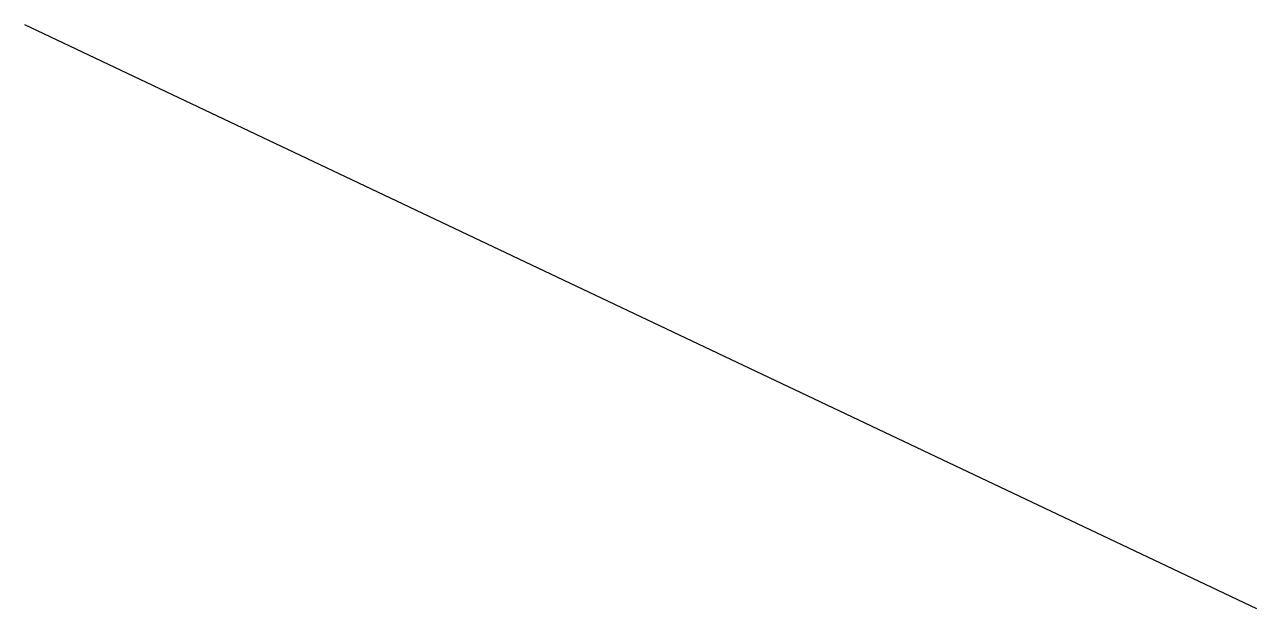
# Model space of a CAD drawing. Header units: millimetres. Extents: x 125 to 263, y 50 to 115.
import ezdxf

# ---------------------------------------------------------------- set-up
doc = ezdxf.new("R2010")
doc.units = ezdxf.units.MM
doc.layers.get('0').update_dxf_attribs({"linetype": 'CONTINUOUS', "lineweight": 25})

msp = doc.modelspace()

# ---------------------------------------------------------------- linework, layer by layer
msp.add_line((125, 115.25), (262.75, 50))

doc.saveas('drawing.dxf')
